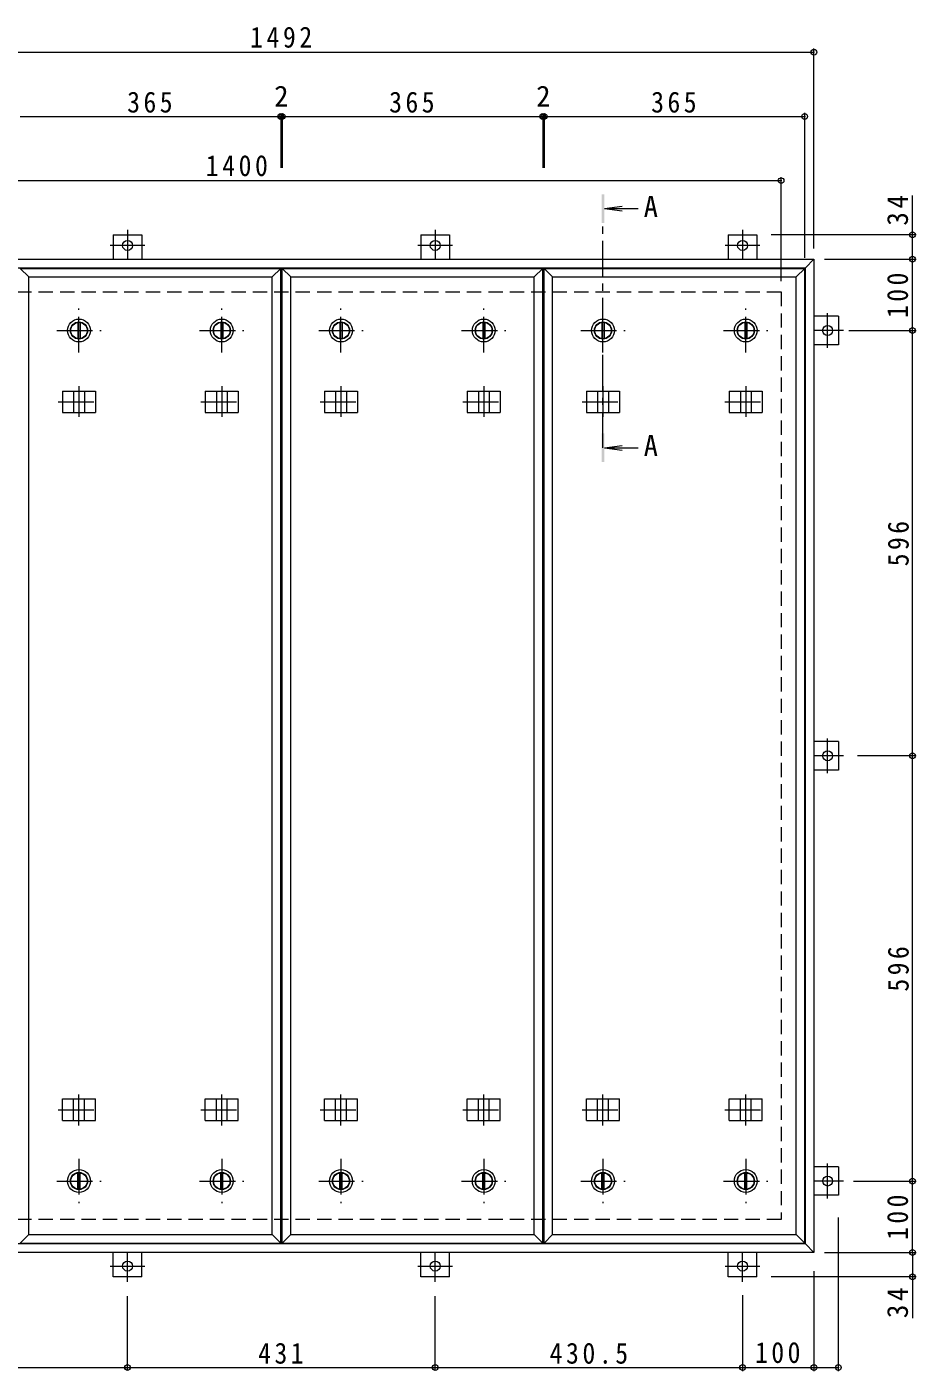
# Model space of a CAD drawing. Units: millimetres at full size, sheet at 1:10. Extents: x -2570 to 2371, y -1962 to 1508.
# Drawn here: x -1333 to -88, y -376 to 1508 of the extents above; entities that cross this region are included whole.
import ezdxf
from ezdxf.enums import TextEntityAlignment as Align

# ---------------------------------------------------------------- set-up
doc = ezdxf.new("R2010")
doc.units = ezdxf.units.MM
doc.header["$LTSCALE"] = 10
doc.header["$PDMODE"] = 32
doc.header["$PDSIZE"] = 8
doc.linetypes.add('CHAIN1', pattern=[8, 5, -1, 1, -1])
doc.linetypes.add('DASHED2', pattern=[3, 2, -1])
for name, color, linetype, lineweight in [('0-1_躯体', 2, 'DASHED2', 9), ('0-2_仕上', 4, 'Continuous', 9), ('0-3_建具', 4, 'Continuous', 9), ('0-5_寸法', 4, 'Continuous', 9), ('0-C', 2, 'Continuous', 9), ('0-E', 3, 'Continuous', 9), ('0-F', 7, 'Continuous', 9)]:
    doc.layers.add(name, color=color, linetype=linetype, lineweight=lineweight)
doc.styles.add('ＭＳ ゴシック', font='')
doc.styles.get('ＭＳ ゴシック').set_extended_font_data('MS Gothic')

msp = doc.modelspace()

# ---------------------------------------------------------------- linework, layer by layer
at = {"layer": '0-1_躯体'}
for p, q in [((-1676.82, 1136.56), (-276.82, 1136.56)), ((-276.82, 1136.56), (-276.82, -163.44)), ((-276.82, -163.44), (-1676.82, -163.44))]:
    msp.add_line(p, q, dxfattribs=at)
at = {"layer": '0-2_仕上'}
for p, q in [((-977.82, -196.44), (-977.82, 1169.56)), ((-975.82, -196.44), (-975.82, 1169.56)), ((-610.82, -196.44), (-610.82, 1169.56)), ((-608.82, -196.44), (-608.82, 1169.56)), ((-243.82, -196.44), (-243.82, 1169.56)), ((-1330.82, -184.44), (-1330.82, 1157.56)), ((-989.82, -184.44), (-989.82, 1157.56)), ((-963.82, -184.44), (-963.82, 1157.56)), ((-622.82, -184.44), (-622.82, 1157.56)), ((-596.82, -184.44), (-596.82, 1157.56)), ((-255.82, -184.44), (-255.82, 1157.56))]:
    msp.add_line(p, q, dxfattribs=at)
for points in [[(-1330.82, 1157.56), (-1342.82, 1169.56), (-977.82, 1169.56)], [(-1330.82, 1157.56), (-989.82, 1157.56), (-977.82, 1169.56)], [(-963.82, 1157.56), (-975.82, 1169.56), (-610.82, 1169.56)], [(-963.82, 1157.56), (-622.82, 1157.56), (-610.82, 1169.56)], [(-596.82, 1157.56), (-608.82, 1169.56), (-243.82, 1169.56)], [(-596.82, 1157.56), (-255.82, 1157.56), (-243.82, 1169.56)], [(-1330.82, -184.44), (-1342.82, -196.44), (-977.82, -196.44)], [(-1330.82, -184.44), (-989.82, -184.44), (-977.82, -196.44)], [(-963.82, -184.44), (-975.82, -196.44), (-610.82, -196.44)], [(-963.82, -184.44), (-622.82, -184.44), (-610.82, -196.44)], [(-596.82, -184.44), (-608.82, -196.44), (-243.82, -196.44)], [(-596.82, -184.44), (-255.82, -184.44), (-243.82, -196.44)]]:
    msp.add_lwpolyline(points, dxfattribs=at)
at = {"layer": '0-3_建具', "color": 2}
for p, q in [((-1722.82, 1182.56), (-230.82, 1182.56)), ((-1710.82, 1170.56), (-242.82, 1170.56)), ((-242.82, 1170.56), (-230.82, 1182.56)), ((-242.82, -197.44), (-242.82, 1170.56)), ((-230.82, 1182.56), (-230.82, -209.44)), ((-242.82, -197.44), (-1710.82, -197.44)), ((-242.82, -197.44), (-230.82, -209.44)), ((-230.82, -209.44), (-1722.82, -209.44))]:
    msp.add_line(p, q, dxfattribs=at)
at = {"layer": '0-3_建具', "linetype": 'CHAIN1'}
for p, q in [((-1260.32, 1004.67), (-1260.32, 961.44)), ((-1060.32, 1004.67), (-1060.32, 961.44)), ((-893.32, 1004.67), (-893.32, 961.44)), ((-693.32, 1004.67), (-693.32, 961.44)), ((-526.32, 1004.67), (-526.32, 961.44)), ((-326.32, 1004.67), (-326.32, 961.44)), ((-1289.73, 982.56), (-1230.91, 982.56)), ((-1089.73, 982.56), (-1030.91, 982.56)), ((-922.73, 982.56), (-863.91, 982.56)), ((-722.73, 982.56), (-663.91, 982.56)), ((-555.73, 982.56), (-496.91, 982.56)), ((-355.73, 982.56), (-296.91, 982.56)), ((-1260.32, -31.56), (-1260.32, 11.68)), ((-1060.32, -31.56), (-1060.32, 11.68)), ((-893.32, -31.56), (-893.32, 11.68)), ((-693.32, -31.56), (-693.32, 11.68)), ((-526.32, -31.56), (-526.32, 11.68)), ((-326.32, -31.56), (-326.32, 11.68)), ((-1289.73, -9.44), (-1230.91, -9.44)), ((-1089.73, -9.44), (-1030.91, -9.44)), ((-922.73, -9.44), (-863.91, -9.44)), ((-722.73, -9.44), (-663.91, -9.44)), ((-555.73, -9.44), (-496.91, -9.44)), ((-355.73, -9.44), (-296.91, -9.44))]:
    msp.add_line(p, q, dxfattribs=at)
at = {"layer": '0-3_建具'}
for p, q in [((-1283.41, 997.56), (-1283.41, 967.56)), ((-1283.41, 997.56), (-1237.23, 997.56)), ((-1267.82, 997.56), (-1267.82, 967.56)), ((-1252.82, 997.56), (-1252.82, 967.56)), ((-1237.23, 997.56), (-1237.23, 967.56)), ((-1083.41, 997.56), (-1083.41, 967.56)), ((-1083.41, 997.56), (-1037.23, 997.56)), ((-1067.82, 997.56), (-1067.82, 967.56)), ((-1052.82, 997.56), (-1052.82, 967.56)), ((-1037.23, 997.56), (-1037.23, 967.56)), ((-916.41, 997.56), (-916.41, 967.56)), ((-916.41, 997.56), (-870.23, 997.56)), ((-900.82, 997.56), (-900.82, 967.56)), ((-885.82, 997.56), (-885.82, 967.56)), ((-870.23, 997.56), (-870.23, 967.56)), ((-716.41, 997.56), (-716.41, 967.56)), ((-716.41, 997.56), (-670.23, 997.56)), ((-700.82, 997.56), (-700.82, 967.56)), ((-685.82, 997.56), (-685.82, 967.56)), ((-670.23, 997.56), (-670.23, 967.56)), ((-549.41, 997.56), (-549.41, 967.56)), ((-549.41, 997.56), (-503.23, 997.56)), ((-533.82, 997.56), (-533.82, 967.56)), ((-518.82, 997.56), (-518.82, 967.56)), ((-503.23, 997.56), (-503.23, 967.56)), ((-349.41, 997.56), (-349.41, 967.56)), ((-349.41, 997.56), (-303.23, 997.56)), ((-333.82, 997.56), (-333.82, 967.56)), ((-318.82, 997.56), (-318.82, 967.56)), ((-303.23, 997.56), (-303.23, 967.56)), ((-1283.41, 967.56), (-1237.23, 967.56)), ((-1083.41, 967.56), (-1037.23, 967.56)), ((-916.41, 967.56), (-870.23, 967.56)), ((-716.41, 967.56), (-670.23, 967.56)), ((-549.41, 967.56), (-503.23, 967.56)), ((-349.41, 967.56), (-303.23, 967.56)), ((-1283.41, -24.44), (-1283.41, 5.56)), ((-1283.41, 5.56), (-1237.23, 5.56)), ((-1267.82, -24.44), (-1267.82, 5.56)), ((-1252.82, -24.44), (-1252.82, 5.56)), ((-1237.23, -24.44), (-1237.23, 5.56)), ((-1083.41, -24.44), (-1083.41, 5.56)), ((-1083.41, 5.56), (-1037.23, 5.56)), ((-1067.82, -24.44), (-1067.82, 5.56)), ((-1052.82, -24.44), (-1052.82, 5.56)), ((-1037.23, -24.44), (-1037.23, 5.56)), ((-916.41, -24.44), (-916.41, 5.56)), ((-916.41, 5.56), (-870.23, 5.56)), ((-900.82, -24.44), (-900.82, 5.56)), ((-885.82, -24.44), (-885.82, 5.56)), ((-870.23, -24.44), (-870.23, 5.56)), ((-716.41, -24.44), (-716.41, 5.56)), ((-716.41, 5.56), (-670.23, 5.56)), ((-700.82, -24.44), (-700.82, 5.56)), ((-685.82, -24.44), (-685.82, 5.56)), ((-670.23, -24.44), (-670.23, 5.56)), ((-549.41, -24.44), (-549.41, 5.56)), ((-549.41, 5.56), (-503.23, 5.56)), ((-533.82, -24.44), (-533.82, 5.56)), ((-518.82, -24.44), (-518.82, 5.56)), ((-503.23, -24.44), (-503.23, 5.56)), ((-349.41, -24.44), (-349.41, 5.56)), ((-349.41, 5.56), (-303.23, 5.56)), ((-333.82, -24.44), (-333.82, 5.56)), ((-318.82, -24.44), (-318.82, 5.56)), ((-303.23, -24.44), (-303.23, 5.56)), ((-1283.41, -24.44), (-1237.23, -24.44)), ((-1083.41, -24.44), (-1037.23, -24.44)), ((-916.41, -24.44), (-870.23, -24.44)), ((-716.41, -24.44), (-670.23, -24.44)), ((-549.41, -24.44), (-503.23, -24.44)), ((-349.41, -24.44), (-303.23, -24.44))]:
    msp.add_line(p, q, dxfattribs=at)
at = {"layer": '0-5_寸法'}
for p, q in [((-524.32, 1253.37), (-499.53, 1256.64)), ((-524.32, 1253.37), (-499.53, 1250.11)), ((-524.32, 1253.37), (-476.85, 1253.37)), ((-524.32, 918.25), (-499.53, 921.51)), ((-524.32, 918.25), (-499.53, 914.99)), ((-524.32, 918.25), (-476.85, 918.25))]:
    msp.add_line(p, q, dxfattribs=at)
at = {"layer": '0-5_寸法', "linetype": 'CHAIN1'}
msp.add_line((-526.32, 918.25), (-526.32, 1233.37), dxfattribs=at)
at = {"layer": '0-5_寸法'}
for points in [[(-524.32, 1273.37), (-528.32, 1273.37), (-524.32, 1233.37), (-528.32, 1233.37)], [(-524.32, 898.25), (-528.32, 898.25), (-524.32, 938.25), (-528.32, 938.25)]]:
    msp.add_solid(points, dxfattribs=at)
at = {"layer": '0-C', "linetype": 'CHAIN1'}
for p, q in [((-1260.32, 1051.56), (-1260.32, 1113.56)), ((-1060.32, 1051.56), (-1060.32, 1113.56)), ((-893.32, 1051.56), (-893.32, 1113.56)), ((-693.32, 1051.56), (-693.32, 1113.56)), ((-526.32, 1051.56), (-526.32, 1113.56)), ((-326.32, 1051.56), (-326.32, 1113.56)), ((-1291.32, 1082.56), (-1229.32, 1082.56)), ((-1091.32, 1082.56), (-1029.32, 1082.56)), ((-924.32, 1082.56), (-862.32, 1082.56)), ((-724.32, 1082.56), (-662.32, 1082.56)), ((-557.32, 1082.56), (-495.32, 1082.56)), ((-357.32, 1082.56), (-295.32, 1082.56)), ((-1260.32, -78.44), (-1260.32, -140.44)), ((-1060.32, -78.44), (-1060.32, -140.44)), ((-893.32, -78.44), (-893.32, -140.44)), ((-693.32, -78.44), (-693.32, -140.44)), ((-526.32, -78.44), (-526.32, -140.44)), ((-326.32, -78.44), (-326.32, -140.44)), ((-1291.32, -109.44), (-1229.32, -109.44)), ((-1091.32, -109.44), (-1029.32, -109.44)), ((-924.32, -109.44), (-862.32, -109.44)), ((-724.32, -109.44), (-662.32, -109.44)), ((-557.32, -109.44), (-495.32, -109.44)), ((-357.32, -109.44), (-295.32, -109.44))]:
    msp.add_line(p, q, dxfattribs=at)
at = {"layer": '0-C'}
for p, q in [((-1261.82, 1093.96), (-1261.82, 1071.16)), ((-1258.82, 1093.96), (-1258.82, 1071.16)), ((-1061.82, 1093.96), (-1061.82, 1071.16)), ((-1058.82, 1093.96), (-1058.82, 1071.16)), ((-894.82, 1093.96), (-894.82, 1071.16)), ((-891.82, 1093.96), (-891.82, 1071.16)), ((-694.82, 1093.96), (-694.82, 1071.16)), ((-691.82, 1093.96), (-691.82, 1071.16)), ((-527.82, 1093.96), (-527.82, 1071.16)), ((-524.82, 1093.96), (-524.82, 1071.16)), ((-327.82, 1093.96), (-327.82, 1071.16)), ((-324.82, 1093.96), (-324.82, 1071.16)), ((-1261.82, -120.85), (-1261.82, -98.04)), ((-1258.82, -120.85), (-1258.82, -98.04)), ((-1061.82, -120.85), (-1061.82, -98.04)), ((-1058.82, -120.85), (-1058.82, -98.04)), ((-894.82, -120.85), (-894.82, -98.04)), ((-891.82, -120.85), (-891.82, -98.04)), ((-694.82, -120.85), (-694.82, -98.04)), ((-691.82, -120.85), (-691.82, -98.04)), ((-527.82, -120.85), (-527.82, -98.04)), ((-524.82, -120.85), (-524.82, -98.04)), ((-327.82, -120.85), (-327.82, -98.04)), ((-324.82, -120.85), (-324.82, -98.04))]:
    msp.add_line(p, q, dxfattribs=at)
for centre, radius in [((-1260.32, 1082.56), 16), ((-1260.32, 1082.56), 12), ((-1260.32, 1082.56), 11.5), ((-1060.32, 1082.56), 16), ((-1060.32, 1082.56), 12), ((-1060.32, 1082.56), 11.5), ((-893.32, 1082.56), 16), ((-893.32, 1082.56), 12), ((-893.32, 1082.56), 11.5), ((-693.32, 1082.56), 16), ((-693.32, 1082.56), 12), ((-693.32, 1082.56), 11.5), ((-526.32, 1082.56), 16), ((-526.32, 1082.56), 12), ((-526.32, 1082.56), 11.5), ((-326.32, 1082.56), 16), ((-326.32, 1082.56), 12), ((-326.32, 1082.56), 11.5), ((-1260.32, -109.44), 16), ((-1060.32, -109.44), 16), ((-893.32, -109.44), 16), ((-693.32, -109.44), 16), ((-526.32, -109.44), 16), ((-326.32, -109.44), 16), ((-1260.32, -109.44), 12), ((-1260.32, -109.44), 11.5), ((-1060.32, -109.44), 12), ((-1060.32, -109.44), 11.5), ((-893.32, -109.44), 12), ((-893.32, -109.44), 11.5), ((-693.32, -109.44), 12), ((-693.32, -109.44), 11.5), ((-526.32, -109.44), 12), ((-526.32, -109.44), 11.5), ((-326.32, -109.44), 12), ((-326.32, -109.44), 11.5)]:
    msp.add_circle(centre, radius, dxfattribs=at)
at = {"layer": '0-E'}
for p, q in [((-1212.32, 1216.76), (-1172.32, 1216.76)), ((-1212.32, 1216.76), (-1212.32, 1182.56)), ((-1172.32, 1216.76), (-1172.32, 1182.56)), ((-781.32, 1216.76), (-741.32, 1216.76)), ((-781.32, 1216.76), (-781.32, 1182.56)), ((-741.32, 1216.76), (-741.32, 1182.56)), ((-350.82, 1216.76), (-310.82, 1216.76)), ((-350.82, 1216.76), (-350.82, 1182.56)), ((-310.82, 1216.76), (-310.82, 1182.56)), ((-196.62, 1102.56), (-230.82, 1102.56)), ((-196.62, 1102.56), (-196.62, 1062.56)), ((-196.62, 1062.56), (-230.82, 1062.56)), ((-196.62, 506.56), (-230.82, 506.56)), ((-196.62, 506.56), (-196.62, 466.56)), ((-196.62, 466.56), (-230.82, 466.56)), ((-196.62, -89.44), (-230.82, -89.44)), ((-196.62, -89.44), (-196.62, -129.44)), ((-196.62, -129.44), (-230.82, -129.44)), ((-1212.32, -243.64), (-1212.32, -209.44)), ((-1172.32, -243.64), (-1172.32, -209.44)), ((-781.32, -243.64), (-781.32, -209.44)), ((-741.32, -243.64), (-741.32, -209.44)), ((-350.82, -243.64), (-350.82, -209.44)), ((-310.82, -243.64), (-310.82, -209.44)), ((-1172.32, -243.64), (-1212.32, -243.64)), ((-741.32, -243.64), (-781.32, -243.64)), ((-310.82, -243.64), (-350.82, -243.64))]:
    msp.add_line(p, q, dxfattribs=at)
at = {"layer": '0-E', "linetype": 'CHAIN1'}
for p, q in [((-1192.32, 1223.73), (-1192.32, 1182.56)), ((-761.32, 1223.73), (-761.32, 1182.56)), ((-330.82, 1223.73), (-330.82, 1182.56)), ((-1167.94, 1201.76), (-1216.7, 1201.76)), ((-736.94, 1201.76), (-785.7, 1201.76)), ((-306.44, 1201.76), (-355.2, 1201.76)), ((-211.62, 1058.18), (-211.62, 1106.93)), ((-189.65, 1082.56), (-230.82, 1082.56)), ((-211.62, 462.18), (-211.62, 510.93)), ((-189.65, 486.56), (-230.82, 486.56)), ((-211.62, -133.82), (-211.62, -85.07)), ((-189.65, -109.44), (-230.82, -109.44)), ((-1192.32, -250.62), (-1192.32, -209.44)), ((-761.32, -250.62), (-761.32, -209.44)), ((-330.82, -250.62), (-330.82, -209.44)), ((-1216.7, -228.64), (-1167.94, -228.64)), ((-785.7, -228.64), (-736.94, -228.64)), ((-355.2, -228.64), (-306.44, -228.64))]:
    msp.add_line(p, q, dxfattribs=at)
at = {"layer": '0-E'}
for centre in [(-1192.32, 1201.76), (-761.32, 1201.76), (-330.82, 1201.76), (-211.62, 1082.56), (-211.62, 486.56), (-211.62, -109.44), (-1192.32, -228.64), (-761.32, -228.64), (-330.82, -228.64)]:
    msp.add_circle(centre, 7, dxfattribs=at)
at = {"layer": '0-F'}
for p, q in [((-1722.82, 1472.56), (-230.82, 1472.56)), ((-230.82, 1197.56), (-230.82, 1477.56)), ((-1342.82, 1382.56), (-977.82, 1382.56)), ((-977.82, 1385.56), (-977.82, 1310.51)), ((-977.82, 1382.56), (-975.82, 1382.56)), ((-975.82, 1385.56), (-975.82, 1310.51)), ((-975.82, 1382.56), (-610.82, 1382.56)), ((-610.82, 1385.56), (-610.82, 1310.51)), ((-610.82, 1382.56), (-608.82, 1382.56)), ((-608.82, 1385.56), (-608.82, 1310.51)), ((-608.82, 1382.56), (-243.82, 1382.56)), ((-243.82, 1184.56), (-243.82, 1387.56)), ((-1676.82, 1292.56), (-276.82, 1292.56)), ((-276.82, 1151.56), (-276.82, 1297.56)), ((-92.73, 1216.76), (-92.73, 1271.94)), ((-87.73, 1216.76), (-290.82, 1216.76)), ((-92.73, 1182.56), (-92.73, 1216.76)), ((-215.82, 1182.56), (-87.73, 1182.56)), ((-92.73, 1082.56), (-92.73, 1182.56)), ((-181.89, 1082.56), (-87.73, 1082.56)), ((-92.73, 486.56), (-92.73, 1082.56)), ((-89.73, 486.56), (-169.65, 486.56)), ((-92.73, -109.44), (-92.73, 486.56)), ((-175.3, -109.44), (-87.73, -109.44)), ((-92.73, -209.44), (-92.73, -109.44)), ((-196.62, -375.81), (-196.62, -160.65)), ((-215.82, -209.44), (-87.73, -209.44)), ((-92.73, -209.44), (-92.73, -243.64)), ((-87.73, -243.64), (-290.82, -243.64)), ((-230.82, -235.65), (-230.82, -375.81)), ((-92.73, -243.64), (-92.73, -301.6)), ((-1192.32, -373.81), (-1192.32, -270.62)), ((-761.32, -373.81), (-761.32, -270.62)), ((-330.82, -269.58), (-330.82, -375.81)), ((-1622.82, -370.81), (-1192.32, -370.81)), ((-1192.32, -370.81), (-761.32, -370.81)), ((-761.32, -370.81), (-330.82, -370.81)), ((-330.82, -370.81), (-230.82, -370.81)), ((-230.82, -370.81), (-196.62, -370.81))]:
    msp.add_line(p, q, dxfattribs=at)
for p in [(-230.82, 1472.56), (-977.82, 1382.56), (-975.82, 1382.56), (-610.82, 1382.56), (-608.82, 1382.56), (-243.82, 1382.56), (-276.82, 1292.56), (-92.73, 1216.76), (-92.73, 1182.56), (-92.73, 1082.56), (-92.73, 486.56), (-92.73, -109.44), (-92.73, -209.44), (-92.73, -243.64), (-1192.32, -370.81), (-761.32, -370.81), (-330.82, -370.81), (-230.82, -370.81), (-196.62, -370.81)]:
    msp.add_point(p, dxfattribs=at)

# ---------------------------------------------------------------- texts
at = {"layer": '0-5_寸法', "color": 2, "style": 'ＭＳ ゴシック'}
for p in [(-469.29, 1232.98), (-469.29, 897.85)]:
    msp.add_text('A', height=29.33, dxfattribs=at).set_placement(p, align=Align.BOTTOM_LEFT)
at = {"layer": '0-F', "color": 2, "style": 'ＭＳ ゴシック'}
for p in [(-986.82, 1387.56), (-619.82, 1387.56)]:
    msp.add_text('2', height=29.33, dxfattribs=at).set_placement(p, align=Align.BOTTOM_LEFT)
at = {"layer": '0-F', "color": 2, "char_height": 29.33, "attachment_point": 7, "style": 'ＭＳ ゴシック'}
for s, insert in [('\\T1.28;\\W0.9;1492', (-1020.57, 1478.56)), ('\\T1.27;\\W0.9;365', (-1192.82, 1387.56)), ('\\T1.27;\\W0.9;365', (-825.82, 1387.56)), ('\\T1.27;\\W0.9;365', (-458.82, 1387.56)), ('\\T1.28;\\W0.9;1400', (-1082.66, 1298.56)), ('\\T1.27;\\W0.9;431', (-1009.32, -365.81)), ('\\T1.28;\\W0.9;430.5', (-601.07, -365.81)), ('\\T1.27;\\W0.9;100', (-313.32, -364.81))]:
    msp.add_mtext(s, dxfattribs=dict(at, insert=insert))
at = {"layer": '0-F', "color": 2, "char_height": 29.33, "attachment_point": 7, "rotation": 90, "style": 'ＭＳ ゴシック'}
for s, insert in [('\\T1.27;\\W0.95;34', (-98.73, 1229.44)), ('\\T1.27;\\W0.9;100', (-98.73, 1100.06)), ('\\T1.27;\\W0.9;596', (-97.73, 752.06)), ('\\T1.27;\\W0.9;596', (-97.73, 156.06)), ('\\T1.27;\\W0.9;100', (-98.73, -191.94)), ('\\T1.27;\\W0.95;34', (-98.73, -301.6))]:
    msp.add_mtext(s, dxfattribs=dict(at, insert=insert))

doc.saveas('drawing.dxf')
